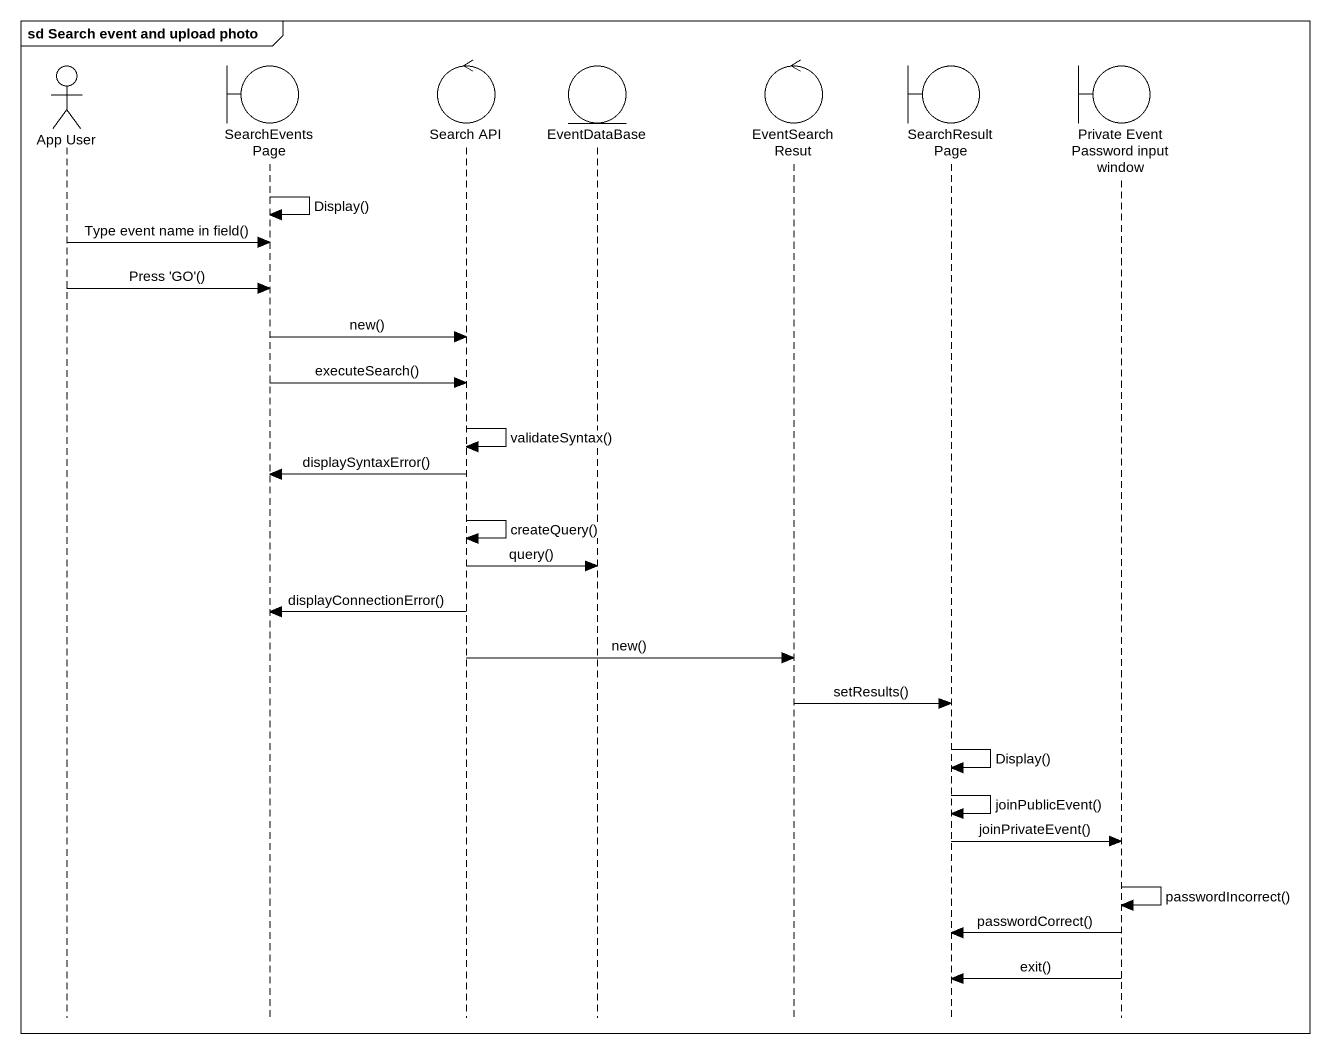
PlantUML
@startuml
mainframe sd Search event and upload photo
hide footbox
actor "App User" as App_User
boundary "SearchEvents Page" as SearchEvents_Page
control "Search API" as Search_API
entity EventDataBase
control EventSearchResut
boundary SearchResultPage
boundary "Private Event Password input window" as Private_Event_Password

SearchEvents_Page -> SearchEvents_Page : Display()
App_User -> SearchEvents_Page : Type event name in field()
App_User -> SearchEvents_Page : Press 'GO'()
SearchEvents_Page -> Search_API : new()
SearchEvents_Page -> Search_API : executeSearch()
Search_API -> Search_API : validateSyntax()
Search_API -> SearchEvents_Page : displaySyntaxError()
Search_API -> Search_API : createQuery()
Search_API -> EventDataBase : query()
Search_API -> SearchEvents_Page : displayConnectionError()
Search_API -> EventSearchResut : new()
EventSearchResut -> SearchResultPage : setResults()
SearchResultPage -> SearchResultPage : Display()
SearchResultPage -> SearchResultPage : joinPublicEvent()
SearchResultPage -> Private_Event_Password : joinPrivateEvent()
Private_Event_Password -> Private_Event_Password : passwordIncorrect()
Private_Event_Password -> SearchResultPage : passwordCorrect()
Private_Event_Password -> SearchResultPage : exit()
@enduml
